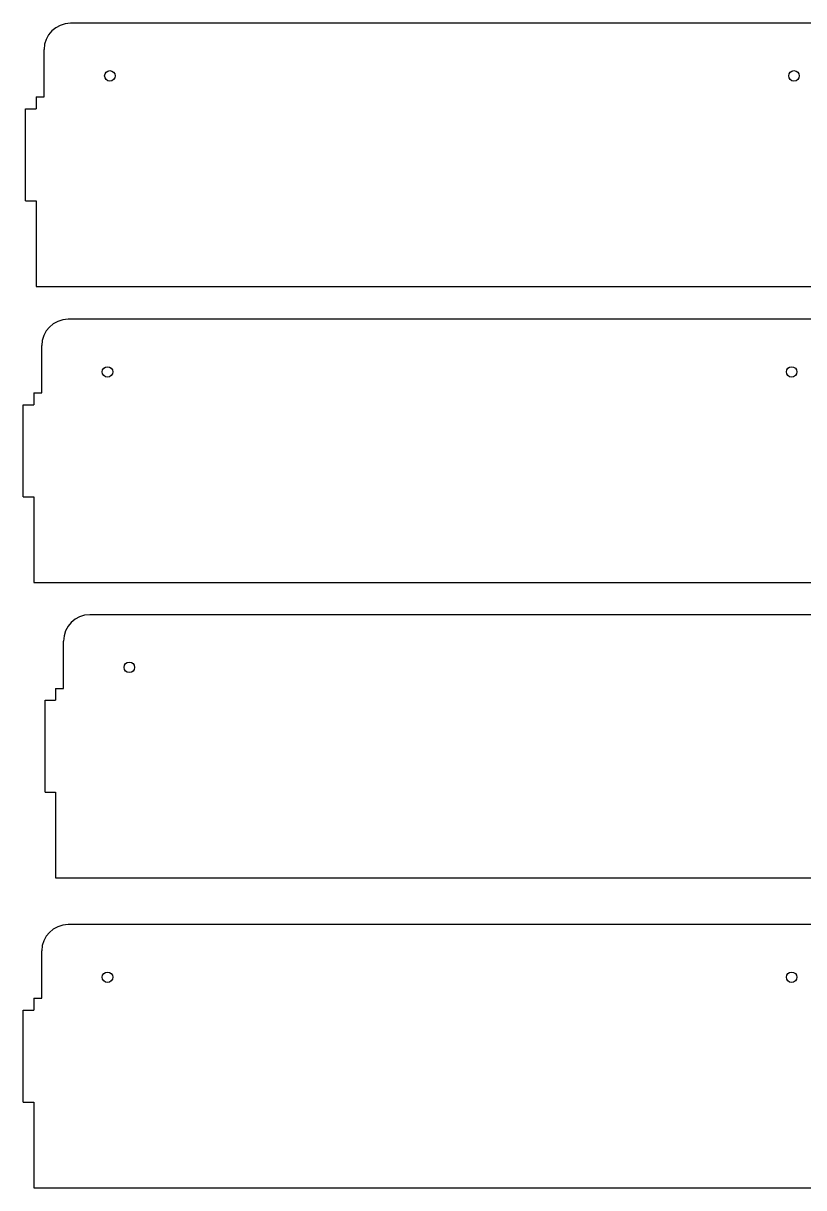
# Model space of a CAD drawing. Header units: millimetres. Extents: x 977 to 12288, y -94 to 5752.
# Drawn here: x 4935 to 5231.6, y 4637.9 to 5080.6 of the extents above; entities that cross this region are included whole.
import ezdxf

# ---------------------------------------------------------------- set-up
doc = ezdxf.new("R2010")
doc.units = ezdxf.units.MM

msp = doc.modelspace()

# ---------------------------------------------------------------- linework, layer by layer
at = {"color": 7, "linetype": 'Continuous', "lineweight": 25}
for p, q in [((5502.88667021, 5080.57849164), (4952.88667021, 5080.57849164)), ((4942.88667021, 5052.57849164), (4942.88667021, 5070.57849164)), ((4939.88667021, 5052.57849164), (4939.88667021, 5048.07849164)), ((4939.88667021, 5052.57849164), (4942.88667021, 5052.57849164)), ((4935.88667021, 5013.07849164), (4935.88667021, 5048.07849164)), ((4935.88667021, 5048.07849164), (4939.88667021, 5048.07849164)), ((4935.88667021, 5013.07849164), (4939.88667021, 5013.07849164)), ((4939.88667021, 5013.07849164), (4939.88667021, 4980.57849164)), ((4939.88667021, 4980.57849164), (5515.88667021, 4980.57849164)), ((5501.98568389, 4968.03751657), (4951.98568389, 4968.03751657)), ((4941.98568389, 4940.03751657), (4941.98568389, 4958.03751657)), ((4938.98568389, 4940.03751657), (4938.98568389, 4935.53751657)), ((4938.98568389, 4940.03751657), (4941.98568389, 4940.03751657)), ((4934.98568389, 4900.53751657), (4934.98568389, 4935.53751657)), ((4934.98568389, 4935.53751657), (4938.98568389, 4935.53751657)), ((4934.98568389, 4900.53751657), (4938.98568389, 4900.53751657)), ((4938.98568389, 4900.53751657), (4938.98568389, 4868.03751657)), ((4938.98568389, 4868.03751657), (5514.98568389, 4868.03751657)), ((5510.27446908, 4855.7416359), (4960.27446908, 4855.7416359)), ((4950.27446908, 4827.7416359), (4950.27446908, 4845.7416359)), ((4947.27446908, 4827.7416359), (4947.27446908, 4823.2416359)), ((4947.27446908, 4827.7416359), (4950.27446908, 4827.7416359)), ((4943.27446908, 4788.2416359), (4943.27446908, 4823.2416359)), ((4943.27446908, 4823.2416359), (4947.27446908, 4823.2416359)), ((4943.27446908, 4788.2416359), (4947.27446908, 4788.2416359)), ((4947.27446908, 4788.2416359), (4947.27446908, 4755.7416359)), ((4947.27446908, 4755.7416359), (5523.27446908, 4755.7416359)), ((5501.98568389, 4737.92300187), (4951.98568389, 4737.92300187)), ((4941.98568389, 4709.92300187), (4941.98568389, 4727.92300187)), ((4938.98568389, 4709.92300187), (4938.98568389, 4705.42300187)), ((4938.98568389, 4709.92300187), (4941.98568389, 4709.92300187)), ((4934.98568389, 4670.42300187), (4934.98568389, 4705.42300187)), ((4934.98568389, 4705.42300187), (4938.98568389, 4705.42300187)), ((4934.98568389, 4670.42300187), (4938.98568389, 4670.42300187)), ((4938.98568389, 4670.42300187), (4938.98568389, 4637.92300187)), ((4938.98568389, 4637.92300187), (5514.98568389, 4637.92300187))]:
    msp.add_line(p, q, dxfattribs=at)
for centre in [(4967.88667021, 5060.57849164), (5227.88667021, 5060.57849164), (4966.98568389, 4948.03751657), (5226.98568389, 4948.03751657), (4975.27446908, 4835.7416359), (4966.98568389, 4717.92300187), (5226.98568389, 4717.92300187)]:
    msp.add_circle(centre, 2, dxfattribs=at)
for centre in [(4952.88667021, 5070.57849164), (4951.98568389, 4958.03751657), (4960.27446908, 4845.7416359), (4951.98568389, 4727.92300187)]:
    msp.add_arc(centre, 10, 90, 180, dxfattribs=at)

doc.saveas('drawing.dxf')
